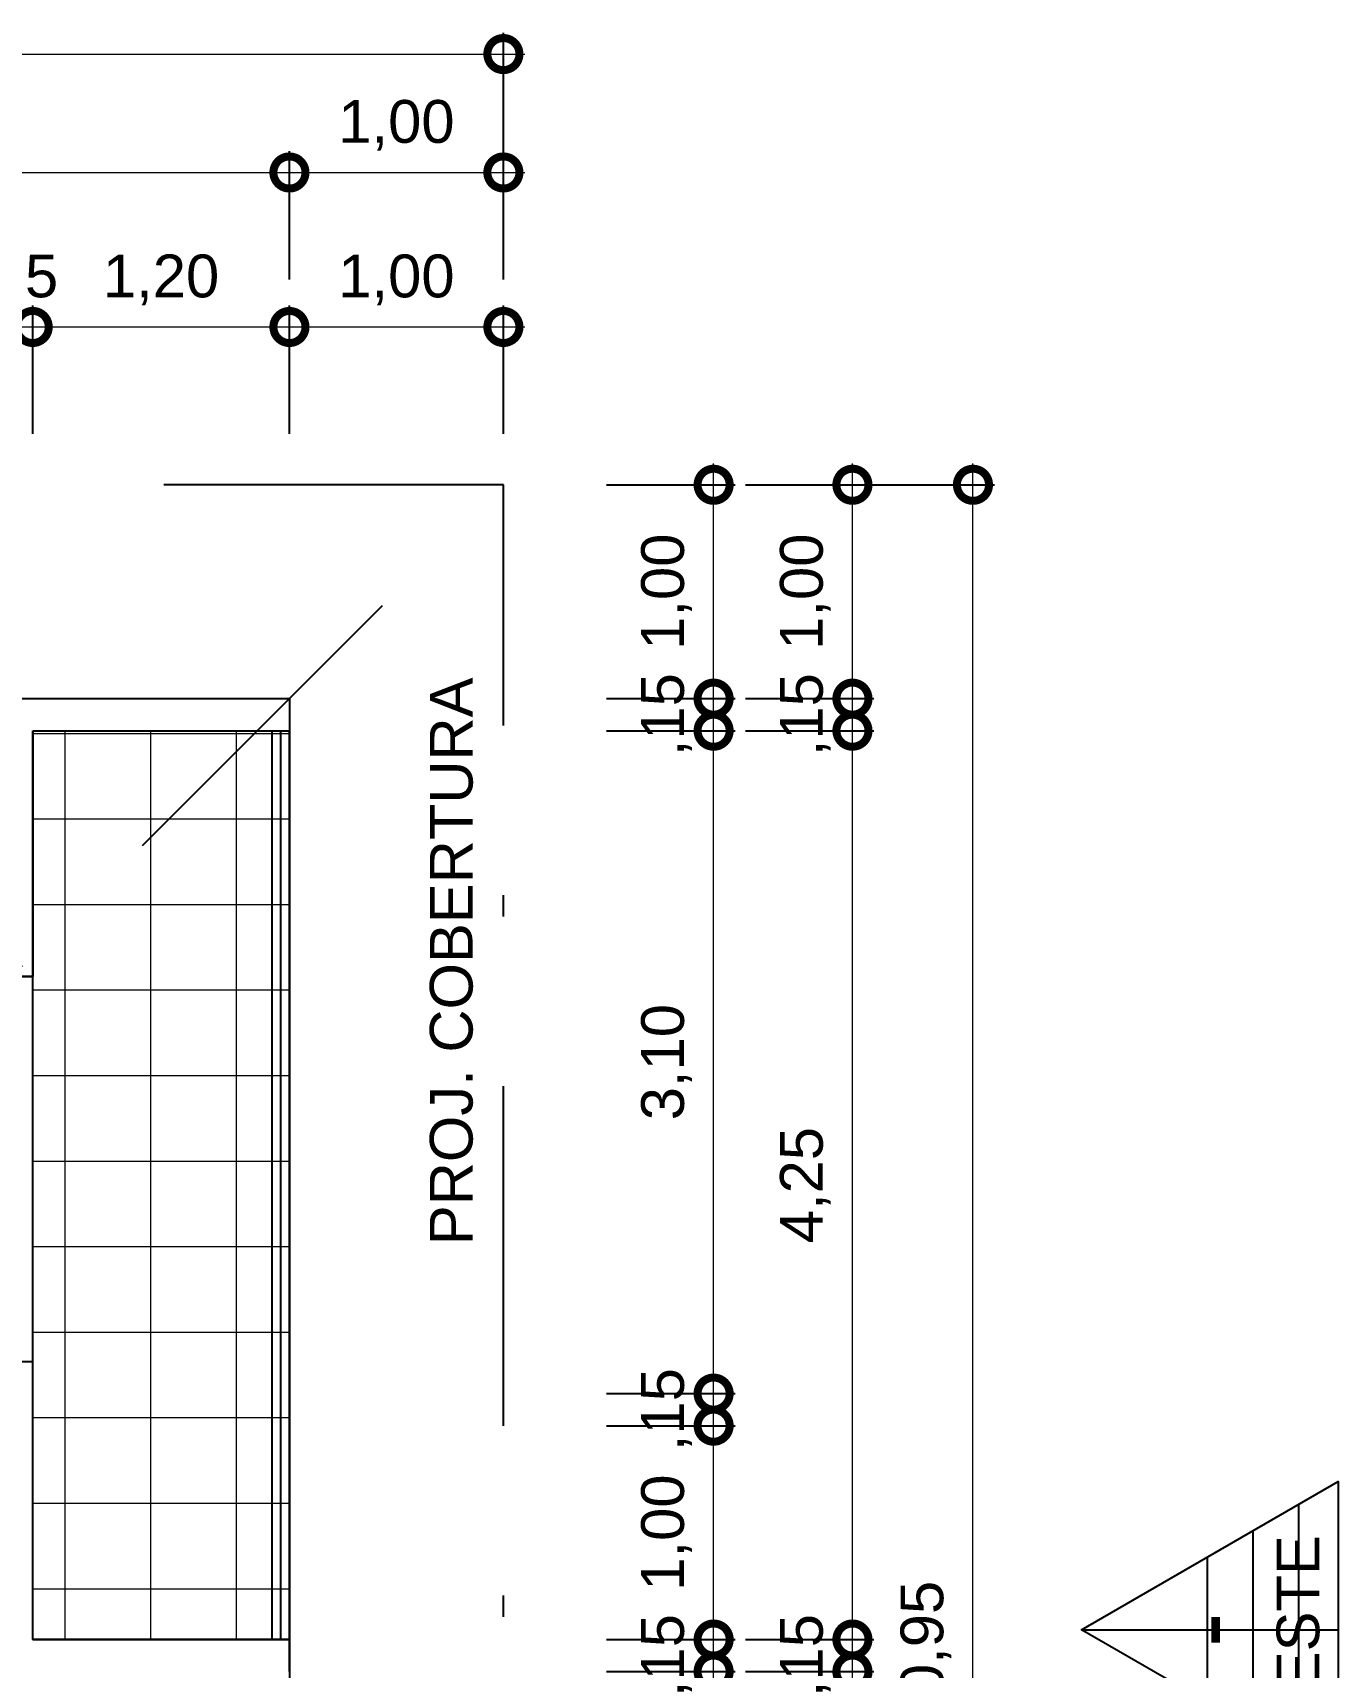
# Model space of a CAD drawing. Header units: metres. Extents: x 47642 to 47999, y 23306 to 23541.
# Drawn here: x 47806 to 47812.1, y 23425.38 to 23433.03 of the extents above; entities that cross this region are included whole.
import ezdxf
from ezdxf.enums import TextEntityAlignment as Align

# ---------------------------------------------------------------- set-up
doc = ezdxf.new("R2010")
doc.units = ezdxf.units.M
doc.header["$LTSCALE"] = 0.25
doc.header["$PDMODE"] = 96
doc.linetypes.add('DASHDOT2', pattern=[12.7, 6.35, -3.175, 0, -3.175])
doc.layers.add('ARQ_0', color=7, linetype='Continuous', true_color=0xff7400, plot=False)
doc.layers.add('ARQ_0_AREAS', color=7, linetype='Continuous', true_color=0x5a1694, plot=False)
for name, color, linetype in [('ARQ_ALV CT', 4, 'Continuous'), ('ARQ_ALV VS', 2, 'Continuous'), ('ARQ_GRADIL', 2, 'Continuous'), ('ARQ_PISO 01', 1, 'Continuous'), ('ARQ_PROJ SUP', 1, 'DASHDOT2'), ('ARQ_TXT 01', 1, 'Continuous'), ('SIMB_02', 2, 'Continuous'), ('SIMB_TXT', 1, 'Continuous')]:
    doc.layers.add(name, color=color, linetype=linetype)
doc.layers.add('ARQ_CINZA 03', color=252, linetype='Continuous', lineweight=9)
doc.layers.add('ARQ_COTA_AZUL', color=5, linetype='Continuous', lineweight=20, true_color=0x0000ff)
doc.styles.add('Annot_2.0mm', font='arial.ttf', dxfattribs={"height": 2})
doc.styles.add('cota', font='arial.ttf')
doc.styles.add('SIMB', font='arial.ttf')
doc.dimstyles.new('Info 01 - annot', dxfattribs={"dimtxt": 2, "dimasz": 3, "dimexe": 1, "dimexo": 1, "dimgap": 1, "dimtad": 1, "dimzin": 4, "dimtxsty": 'cota', "dimblk": 'DOTSMALL', "dimcen": 2, "dimdle": 1, "dimclrd": 256, "dimclre": 256, "dimclrt": 1, "dimazin": 2, "dimtfac": 0.09, "dimtix": 1, "dimtmove": 2, "dimatfit": 2, "dimfxl": 5, "dimfxlon": 1, "dimtolj": 1, "dimtzin": 4, "dimlwd": -1, "dimarcsym": 1})

# ---------------------------------------------------------------- blocks, each defined once
blk = doc.blocks.new('_DotSmall')
at = {"color": 0, "linetype": 'ByBlock', "const_width": 0.5}
blk.add_lwpolyline([(-0.0625, 0, 1), (0.0625, 0, 1)], format="xyb", close=True, dxfattribs=at)
blk = doc.blocks.new('*D189')
at = {"layer": 'ARQ_COTA_AZUL', "lineweight": -2, "transparency": 16777216}
for p, q in [((7.6, 10.188), (7.6, 10.788)), ((7.75, 10.188), (7.75, 10.788))]:
    blk.add_line(p, q, dxfattribs=at)
at = {"layer": 'ARQ_COTA_AZUL', "transparency": 16777216}
blk.add_line((7.5, 10.688), (7.85, 10.688), dxfattribs=at)
at = {"layer": 'Defpoints', "color": 0, "transparency": 16777216}
for p in [(7.75, 10.688), (7.75, 8.95), (7.6, 8.8)]:
    blk.add_point(p, dxfattribs=at)
at = {"layer": 'ARQ_COTA_AZUL', "transparency": 16777216, "xscale": 0.3, "yscale": 0.3, "zscale": 0.3}
blk.add_blockref('_DotSmall', (7.6, 10.688), dxfattribs=at)
at = {"layer": 'ARQ_COTA_AZUL', "transparency": 16777216, "xscale": 0.3, "yscale": 0.3, "zscale": 0.3, "rotation": 180}
blk.add_blockref('_DotSmall', (7.75, 10.688), dxfattribs=at)
at = {"layer": 'ARQ_COTA_AZUL', "color": 1, "transparency": 16777216, "insert": (7.675, 10.9081), "char_height": 0.2, "attachment_point": 5, "style": 'cota'}
blk.add_mtext('\\A1;,15', dxfattribs=at)
blk = doc.blocks.new('*D190')
at = {"layer": 'ARQ_COTA_AZUL', "lineweight": -2, "transparency": 16777216}
for p, q in [((7.75, 10.188), (7.75, 10.788)), ((8.95, 10.188), (8.95, 10.788))]:
    blk.add_line(p, q, dxfattribs=at)
at = {"layer": 'ARQ_COTA_AZUL', "transparency": 16777216}
blk.add_line((7.65, 10.688), (9.05, 10.688), dxfattribs=at)
at = {"layer": 'Defpoints', "color": 0, "transparency": 16777216}
for p in [(8.95, 10.688), (7.75, 8.95), (8.95, 8.95)]:
    blk.add_point(p, dxfattribs=at)
at = {"layer": 'ARQ_COTA_AZUL', "transparency": 16777216, "xscale": 0.3, "yscale": 0.3, "zscale": 0.3, "rotation": 180}
blk.add_blockref('_DotSmall', (7.75, 10.688), dxfattribs=at)
at = {"layer": 'ARQ_COTA_AZUL', "transparency": 16777216, "xscale": 0.3, "yscale": 0.3, "zscale": 0.3}
blk.add_blockref('_DotSmall', (8.95, 10.688), dxfattribs=at)
at = {"layer": 'ARQ_COTA_AZUL', "color": 1, "transparency": 16777216, "insert": (8.35, 10.9081), "char_height": 0.2, "attachment_point": 5, "style": 'cota'}
blk.add_mtext('\\A1;1,20', dxfattribs=at)
blk = doc.blocks.new('*D160')
at = {"layer": 'ARQ_COTA_AZUL', "lineweight": -2, "transparency": 16777216}
for p, q in [((8.95, 10.188), (8.95, 10.788)), ((9.95, 10.188), (9.95, 10.788))]:
    blk.add_line(p, q, dxfattribs=at)
at = {"layer": 'ARQ_COTA_AZUL', "transparency": 16777216}
blk.add_line((8.85, 10.688), (10.05, 10.688), dxfattribs=at)
at = {"layer": 'Defpoints', "color": 0, "transparency": 16777216}
for p in [(9.95, 10.688), (9.95, 9.95), (8.95, 8.95)]:
    blk.add_point(p, dxfattribs=at)
at = {"layer": 'ARQ_COTA_AZUL', "transparency": 16777216, "xscale": 0.3, "yscale": 0.3, "zscale": 0.3, "rotation": 180}
blk.add_blockref('_DotSmall', (8.95, 10.688), dxfattribs=at)
at = {"layer": 'ARQ_COTA_AZUL', "transparency": 16777216, "xscale": 0.3, "yscale": 0.3, "zscale": 0.3}
blk.add_blockref('_DotSmall', (9.95, 10.688), dxfattribs=at)
at = {"layer": 'ARQ_COTA_AZUL', "color": 1, "transparency": 16777216, "insert": (9.45, 10.9081), "char_height": 0.2, "attachment_point": 5, "style": 'cota'}
blk.add_mtext('\\A1;1,00', dxfattribs=at)
blk = doc.blocks.new('*D157')
at = {"layer": 'ARQ_COTA_AZUL', "lineweight": -2, "transparency": 16777216}
for p, q in [((0, 10.9105), (0, 11.5105)), ((8.95, 10.9105), (8.95, 11.5105))]:
    blk.add_line(p, q, dxfattribs=at)
at = {"layer": 'ARQ_COTA_AZUL', "transparency": 16777216}
blk.add_line((-0.1, 11.4105), (9.05, 11.4105), dxfattribs=at)
at = {"layer": 'Defpoints', "color": 0, "transparency": 16777216}
for p in [(8.95, 11.4105), (8.95, 8.95), (0, 7.7)]:
    blk.add_point(p, dxfattribs=at)
at = {"layer": 'ARQ_COTA_AZUL', "transparency": 16777216, "xscale": 0.3, "yscale": 0.3, "zscale": 0.3, "rotation": 180}
blk.add_blockref('_DotSmall', (0, 11.4105), dxfattribs=at)
at = {"layer": 'ARQ_COTA_AZUL', "transparency": 16777216, "xscale": 0.3, "yscale": 0.3, "zscale": 0.3}
blk.add_blockref('_DotSmall', (8.95, 11.4105), dxfattribs=at)
at = {"layer": 'ARQ_COTA_AZUL', "color": 1, "transparency": 16777216, "insert": (4.475, 11.6306), "char_height": 0.2, "attachment_point": 5, "style": 'cota'}
blk.add_mtext('\\A1;8,95', dxfattribs=at)
blk = doc.blocks.new('*D158')
at = {"layer": 'ARQ_COTA_AZUL', "lineweight": -2, "transparency": 16777216}
for p, q in [((8.95, 10.9105), (8.95, 11.5105)), ((9.95, 10.9105), (9.95, 11.5105))]:
    blk.add_line(p, q, dxfattribs=at)
at = {"layer": 'ARQ_COTA_AZUL', "transparency": 16777216}
blk.add_line((8.85, 11.4105), (10.05, 11.4105), dxfattribs=at)
at = {"layer": 'Defpoints', "color": 0, "transparency": 16777216}
for p in [(9.95, 11.4105), (9.95, 9.95), (8.95, 8.95)]:
    blk.add_point(p, dxfattribs=at)
at = {"layer": 'ARQ_COTA_AZUL', "transparency": 16777216, "xscale": 0.3, "yscale": 0.3, "zscale": 0.3, "rotation": 180}
blk.add_blockref('_DotSmall', (8.95, 11.4105), dxfattribs=at)
at = {"layer": 'ARQ_COTA_AZUL', "transparency": 16777216, "xscale": 0.3, "yscale": 0.3, "zscale": 0.3}
blk.add_blockref('_DotSmall', (9.95, 11.4105), dxfattribs=at)
at = {"layer": 'ARQ_COTA_AZUL', "color": 1, "transparency": 16777216, "insert": (9.45, 11.6306), "char_height": 0.2, "attachment_point": 5, "style": 'cota'}
blk.add_mtext('\\A1;1,00', dxfattribs=at)
blk = doc.blocks.new('*D186')
at = {"layer": 'ARQ_COTA_AZUL', "transparency": 16777216}
blk.add_line((10.9326, 3.3), (10.9326, 4.5), dxfattribs=at)
at = {"layer": 'ARQ_COTA_AZUL', "lineweight": -2, "transparency": 16777216}
for p, q in [((10.4326, 4.4), (11.0326, 4.4)), ((10.4326, 3.4), (11.0326, 3.4))]:
    blk.add_line(p, q, dxfattribs=at)
at = {"layer": 'Defpoints', "color": 0, "transparency": 16777216}
for p in [(8.95, 4.4), (10.9326, 4.4), (4.175, 3.4)]:
    blk.add_point(p, dxfattribs=at)
at = {"layer": 'ARQ_COTA_AZUL', "transparency": 16777216, "xscale": 0.3, "yscale": 0.3, "zscale": 0.3}
for p, rotation in [((10.9326, 4.4), 90), ((10.9326, 3.4), 270)]:
    blk.add_blockref('_DotSmall', p, dxfattribs=dict(at, rotation=rotation))
at = {"layer": 'ARQ_COTA_AZUL', "color": 1, "transparency": 16777216, "insert": (10.7125, 3.9), "char_height": 0.2, "attachment_point": 5, "rotation": 90, "style": 'cota'}
blk.add_mtext('\\A1;1,00', dxfattribs=at)
blk = doc.blocks.new('*D152')
at = {"layer": 'ARQ_COTA_AZUL', "transparency": 16777216}
blk.add_line((10.9326, 4.3), (10.9326, 4.65), dxfattribs=at)
at = {"layer": 'ARQ_COTA_AZUL', "lineweight": -2, "transparency": 16777216}
for p, q in [((10.4326, 4.55), (11.0326, 4.55)), ((10.4326, 4.4), (11.0326, 4.4))]:
    blk.add_line(p, q, dxfattribs=at)
at = {"layer": 'Defpoints', "color": 0, "transparency": 16777216}
for p in [(8.95, 4.55), (10.9326, 4.55), (8.95, 4.4)]:
    blk.add_point(p, dxfattribs=at)
at = {"layer": 'ARQ_COTA_AZUL', "transparency": 16777216, "xscale": 0.3, "yscale": 0.3, "zscale": 0.3}
for p, rotation in [((10.9326, 4.55), 270), ((10.9326, 4.4), 90)]:
    blk.add_blockref('_DotSmall', p, dxfattribs=dict(at, rotation=rotation))
at = {"layer": 'ARQ_COTA_AZUL', "color": 1, "transparency": 16777216, "insert": (10.7125, 4.475), "char_height": 0.2, "attachment_point": 5, "rotation": 90, "style": 'cota'}
blk.add_mtext('\\A1;,15', dxfattribs=at)
blk = doc.blocks.new('*D168')
at = {"layer": 'ARQ_COTA_AZUL', "transparency": 16777216}
blk.add_line((10.9326, 4.45), (10.9326, 5.65), dxfattribs=at)
at = {"layer": 'ARQ_COTA_AZUL', "lineweight": -2, "transparency": 16777216}
for p, q in [((10.4326, 5.55), (11.0326, 5.55)), ((10.4326, 4.55), (11.0326, 4.55))]:
    blk.add_line(p, q, dxfattribs=at)
at = {"layer": 'Defpoints', "color": 0, "transparency": 16777216}
for p in [(4.15, 5.55), (10.9326, 5.55), (8.95, 4.55)]:
    blk.add_point(p, dxfattribs=at)
at = {"layer": 'ARQ_COTA_AZUL', "transparency": 16777216, "xscale": 0.3, "yscale": 0.3, "zscale": 0.3}
for p, rotation in [((10.9326, 5.55), 90), ((10.9326, 4.55), 270)]:
    blk.add_blockref('_DotSmall', p, dxfattribs=dict(at, rotation=rotation))
at = {"layer": 'ARQ_COTA_AZUL', "color": 1, "transparency": 16777216, "insert": (10.7125, 5.05), "char_height": 0.2, "attachment_point": 5, "rotation": 90, "style": 'cota'}
blk.add_mtext('\\A1;1,00', dxfattribs=at)
blk = doc.blocks.new('*D144')
at = {"layer": 'ARQ_COTA_AZUL', "transparency": 16777216}
blk.add_line((10.9326, 5.45), (10.9326, 5.8), dxfattribs=at)
at = {"layer": 'ARQ_COTA_AZUL', "lineweight": -2, "transparency": 16777216}
for p, q in [((10.4326, 5.7), (11.0326, 5.7)), ((10.4326, 5.55), (11.0326, 5.55))]:
    blk.add_line(p, q, dxfattribs=at)
at = {"layer": 'Defpoints', "color": 0, "transparency": 16777216}
for p in [(4.15, 5.7), (10.9326, 5.7), (4.15, 5.55)]:
    blk.add_point(p, dxfattribs=at)
at = {"layer": 'ARQ_COTA_AZUL', "transparency": 16777216, "xscale": 0.3, "yscale": 0.3, "zscale": 0.3}
for p, rotation in [((10.9326, 5.7), 270), ((10.9326, 5.55), 90)]:
    blk.add_blockref('_DotSmall', p, dxfattribs=dict(at, rotation=rotation))
at = {"layer": 'ARQ_COTA_AZUL', "color": 1, "transparency": 16777216, "insert": (10.7125, 5.625), "char_height": 0.2, "attachment_point": 5, "rotation": 90, "style": 'cota'}
blk.add_mtext('\\A1;,15', dxfattribs=at)
blk = doc.blocks.new('*D145')
at = {"layer": 'ARQ_COTA_AZUL', "transparency": 16777216}
blk.add_line((10.9326, 5.6), (10.9326, 8.9), dxfattribs=at)
at = {"layer": 'ARQ_COTA_AZUL', "lineweight": -2, "transparency": 16777216}
for p, q in [((10.4326, 8.8), (11.0326, 8.8)), ((10.4326, 5.7), (11.0326, 5.7))]:
    blk.add_line(p, q, dxfattribs=at)
at = {"layer": 'Defpoints', "color": 0, "transparency": 16777216}
for p in [(7.75, 8.8), (10.9326, 8.8), (4.15, 5.7)]:
    blk.add_point(p, dxfattribs=at)
at = {"layer": 'ARQ_COTA_AZUL', "transparency": 16777216, "xscale": 0.3, "yscale": 0.3, "zscale": 0.3}
for p, rotation in [((10.9326, 8.8), 90), ((10.9326, 5.7), 270)]:
    blk.add_blockref('_DotSmall', p, dxfattribs=dict(at, rotation=rotation))
at = {"layer": 'ARQ_COTA_AZUL', "color": 1, "transparency": 16777216, "insert": (10.7125, 7.25), "char_height": 0.2, "attachment_point": 5, "rotation": 90, "style": 'cota'}
blk.add_mtext('\\A1;3,10', dxfattribs=at)
blk = doc.blocks.new('*D146')
at = {"layer": 'ARQ_COTA_AZUL', "transparency": 16777216}
blk.add_line((10.9326, 8.7), (10.9326, 9.05), dxfattribs=at)
at = {"layer": 'ARQ_COTA_AZUL', "lineweight": -2, "transparency": 16777216}
for p, q in [((10.4326, 8.95), (11.0326, 8.95)), ((10.4326, 8.8), (11.0326, 8.8))]:
    blk.add_line(p, q, dxfattribs=at)
at = {"layer": 'Defpoints', "color": 0, "transparency": 16777216}
for p in [(8.95, 8.95), (10.9326, 8.95), (7.75, 8.8)]:
    blk.add_point(p, dxfattribs=at)
at = {"layer": 'ARQ_COTA_AZUL', "transparency": 16777216, "xscale": 0.3, "yscale": 0.3, "zscale": 0.3}
for p, rotation in [((10.9326, 8.95), 270), ((10.9326, 8.8), 90)]:
    blk.add_blockref('_DotSmall', p, dxfattribs=dict(at, rotation=rotation))
at = {"layer": 'ARQ_COTA_AZUL', "color": 1, "transparency": 16777216, "insert": (10.7125, 8.875), "char_height": 0.2, "attachment_point": 5, "rotation": 90, "style": 'cota'}
blk.add_mtext('\\A1;,15', dxfattribs=at)
blk = doc.blocks.new('*D140')
at = {"layer": 'ARQ_COTA_AZUL', "transparency": 16777216}
blk.add_line((10.9326, 8.85), (10.9326, 10.05), dxfattribs=at)
at = {"layer": 'ARQ_COTA_AZUL', "lineweight": -2, "transparency": 16777216}
for p, q in [((10.4326, 9.95), (11.0326, 9.95)), ((10.4326, 8.95), (11.0326, 8.95))]:
    blk.add_line(p, q, dxfattribs=at)
at = {"layer": 'Defpoints', "color": 0, "transparency": 16777216}
for p in [(9.95, 9.95), (10.9326, 9.95), (8.95, 8.95)]:
    blk.add_point(p, dxfattribs=at)
at = {"layer": 'ARQ_COTA_AZUL', "transparency": 16777216, "xscale": 0.3, "yscale": 0.3, "zscale": 0.3}
for p, rotation in [((10.9326, 9.95), 90), ((10.9326, 8.95), 270)]:
    blk.add_blockref('_DotSmall', p, dxfattribs=dict(at, rotation=rotation))
at = {"layer": 'ARQ_COTA_AZUL', "color": 1, "transparency": 16777216, "insert": (10.7125, 9.45), "char_height": 0.2, "attachment_point": 5, "rotation": 90, "style": 'cota'}
blk.add_mtext('\\A1;1,00', dxfattribs=at)
blk = doc.blocks.new('*D197')
at = {"layer": 'ARQ_COTA_AZUL', "transparency": 16777216}
blk.add_line((11.5815, 0.05), (11.5815, 4.5), dxfattribs=at)
at = {"layer": 'ARQ_COTA_AZUL', "lineweight": -2, "transparency": 16777216}
for p, q in [((11.0815, 4.4), (11.6815, 4.4)), ((11.0815, 0.15), (11.6815, 0.15))]:
    blk.add_line(p, q, dxfattribs=at)
at = {"layer": 'Defpoints', "color": 0, "transparency": 16777216}
for p in [(8.95, 4.4), (11.5815, 4.4), (8.95, 0.15)]:
    blk.add_point(p, dxfattribs=at)
at = {"layer": 'ARQ_COTA_AZUL', "transparency": 16777216, "xscale": 0.3, "yscale": 0.3, "zscale": 0.3}
for p, rotation in [((11.5815, 4.4), 90), ((11.5815, 0.15), 270)]:
    blk.add_blockref('_DotSmall', p, dxfattribs=dict(at, rotation=rotation))
at = {"layer": 'ARQ_COTA_AZUL', "color": 1, "transparency": 16777216, "insert": (11.3614, 2.275), "char_height": 0.2, "attachment_point": 5, "rotation": 90, "style": 'cota'}
blk.add_mtext('\\A1;4,25', dxfattribs=at)
blk = doc.blocks.new('*D161')
at = {"layer": 'ARQ_COTA_AZUL', "transparency": 16777216}
blk.add_line((11.5815, 8.85), (11.5815, 10.05), dxfattribs=at)
at = {"layer": 'ARQ_COTA_AZUL', "lineweight": -2, "transparency": 16777216}
for p, q in [((11.0815, 9.95), (11.6815, 9.95)), ((11.0815, 8.95), (11.6815, 8.95))]:
    blk.add_line(p, q, dxfattribs=at)
at = {"layer": 'Defpoints', "color": 0, "transparency": 16777216}
for p in [(9.95, 9.95), (11.5815, 9.95), (8.95, 8.95)]:
    blk.add_point(p, dxfattribs=at)
at = {"layer": 'ARQ_COTA_AZUL', "transparency": 16777216, "xscale": 0.3, "yscale": 0.3, "zscale": 0.3}
for p, rotation in [((11.5815, 9.95), 90), ((11.5815, 8.95), 270)]:
    blk.add_blockref('_DotSmall', p, dxfattribs=dict(at, rotation=rotation))
at = {"layer": 'ARQ_COTA_AZUL', "color": 1, "transparency": 16777216, "insert": (11.3614, 9.45), "char_height": 0.2, "attachment_point": 5, "rotation": 90, "style": 'cota'}
blk.add_mtext('\\A1;1,00', dxfattribs=at)
blk = doc.blocks.new('*D198')
at = {"layer": 'ARQ_COTA_AZUL', "transparency": 16777216}
blk.add_line((12.1448, -1.1), (12.1448, 10.05), dxfattribs=at)
at = {"layer": 'ARQ_COTA_AZUL', "lineweight": -2, "transparency": 16777216}
for p, q in [((11.6448, 9.95), (12.2448, 9.95)), ((11.6448, -1), (12.2448, -1))]:
    blk.add_line(p, q, dxfattribs=at)
at = {"layer": 'Defpoints', "color": 0, "transparency": 16777216}
for p in [(9.95, 9.95), (12.1448, 9.95), (9.95, -1)]:
    blk.add_point(p, dxfattribs=at)
at = {"layer": 'ARQ_COTA_AZUL', "transparency": 16777216, "xscale": 0.3, "yscale": 0.3, "zscale": 0.3}
for p, rotation in [((12.1448, 9.95), 90.00000000000001), ((12.1448, -1), 270)]:
    blk.add_blockref('_DotSmall', p, dxfattribs=dict(at, rotation=rotation))
at = {"layer": 'ARQ_COTA_AZUL', "color": 1, "transparency": 16777216, "insert": (11.9247, 4.475), "char_height": 0.2, "attachment_point": 5, "rotation": 90, "style": 'cota'}
blk.add_mtext('\\A1;10,95', dxfattribs=at)
blk = doc.blocks.new('*D199')
at = {"layer": 'ARQ_COTA_AZUL', "lineweight": -2, "transparency": 16777216}
for p, q in [((-4.85, 11.4642), (-4.85, 12.0642)), ((9.95, 11.4642), (9.95, 12.0642))]:
    blk.add_line(p, q, dxfattribs=at)
at = {"layer": 'ARQ_COTA_AZUL', "transparency": 16777216}
blk.add_line((-4.95, 11.9642), (10.05, 11.9642), dxfattribs=at)
at = {"layer": 'Defpoints', "color": 0, "transparency": 16777216}
for p in [(9.95, 11.9642), (9.95, 9.95), (-4.85, 7.7)]:
    blk.add_point(p, dxfattribs=at)
at = {"layer": 'ARQ_COTA_AZUL', "transparency": 16777216, "xscale": 0.3, "yscale": 0.3, "zscale": 0.3, "rotation": 180}
blk.add_blockref('_DotSmall', (-4.85, 11.9642), dxfattribs=at)
at = {"layer": 'ARQ_COTA_AZUL', "transparency": 16777216, "xscale": 0.3, "yscale": 0.3, "zscale": 0.3}
blk.add_blockref('_DotSmall', (9.95, 11.9642), dxfattribs=at)
at = {"layer": 'ARQ_COTA_AZUL', "color": 1, "transparency": 16777216, "insert": (2.55, 12.1843), "char_height": 0.2, "attachment_point": 5, "style": 'cota'}
blk.add_mtext('\\A1;14,80', dxfattribs=at)
blk = doc.blocks.new('*D200')
at = {"layer": 'ARQ_COTA_AZUL', "transparency": 16777216}
blk.add_line((11.5815, 4.3), (11.5815, 4.65), dxfattribs=at)
at = {"layer": 'ARQ_COTA_AZUL', "lineweight": -2, "transparency": 16777216}
for p, q in [((11.0815, 4.55), (11.6815, 4.55)), ((11.0815, 4.4), (11.6815, 4.4))]:
    blk.add_line(p, q, dxfattribs=at)
at = {"layer": 'Defpoints', "color": 0, "transparency": 16777216}
for p in [(8.95, 4.55), (11.5815, 4.55), (8.95, 4.4)]:
    blk.add_point(p, dxfattribs=at)
at = {"layer": 'ARQ_COTA_AZUL', "transparency": 16777216, "xscale": 0.3, "yscale": 0.3, "zscale": 0.3}
for p, rotation in [((11.5815, 4.55), 270), ((11.5815, 4.4), 90)]:
    blk.add_blockref('_DotSmall', p, dxfattribs=dict(at, rotation=rotation))
at = {"layer": 'ARQ_COTA_AZUL', "color": 1, "transparency": 16777216, "insert": (11.3614, 4.475), "char_height": 0.2, "attachment_point": 5, "rotation": 90, "style": 'cota'}
blk.add_mtext('\\A1;,15', dxfattribs=at)
blk = doc.blocks.new('*D201')
at = {"layer": 'ARQ_COTA_AZUL', "transparency": 16777216}
blk.add_line((11.5815, 4.45), (11.5815, 8.9), dxfattribs=at)
at = {"layer": 'ARQ_COTA_AZUL', "lineweight": -2, "transparency": 16777216}
for p, q in [((11.0815, 8.8), (11.6815, 8.8)), ((11.0815, 4.55), (11.6815, 4.55))]:
    blk.add_line(p, q, dxfattribs=at)
at = {"layer": 'Defpoints', "color": 0, "transparency": 16777216}
for p in [(8.95, 8.8), (11.5815, 8.8), (8.95, 4.55)]:
    blk.add_point(p, dxfattribs=at)
at = {"layer": 'ARQ_COTA_AZUL', "transparency": 16777216, "xscale": 0.3, "yscale": 0.3, "zscale": 0.3}
for p, rotation in [((11.5815, 8.8), 90), ((11.5815, 4.55), 270)]:
    blk.add_blockref('_DotSmall', p, dxfattribs=dict(at, rotation=rotation))
at = {"layer": 'ARQ_COTA_AZUL', "color": 1, "transparency": 16777216, "insert": (11.3614, 6.675), "char_height": 0.2, "attachment_point": 5, "rotation": 90, "style": 'cota'}
blk.add_mtext('\\A1;4,25', dxfattribs=at)
blk = doc.blocks.new('*D203')
at = {"layer": 'ARQ_COTA_AZUL', "transparency": 16777216}
blk.add_line((11.5815, 8.7), (11.5815, 9.05), dxfattribs=at)
at = {"layer": 'ARQ_COTA_AZUL', "lineweight": -2, "transparency": 16777216}
for p, q in [((11.0815, 8.95), (11.6815, 8.95)), ((11.0815, 8.8), (11.6815, 8.8))]:
    blk.add_line(p, q, dxfattribs=at)
at = {"layer": 'Defpoints', "color": 0, "transparency": 16777216}
for p in [(8.95, 8.95), (11.5815, 8.95), (8.95, 8.8)]:
    blk.add_point(p, dxfattribs=at)
at = {"layer": 'ARQ_COTA_AZUL', "transparency": 16777216, "xscale": 0.3, "yscale": 0.3, "zscale": 0.3}
for p, rotation in [((11.5815, 8.95), 270), ((11.5815, 8.8), 90)]:
    blk.add_blockref('_DotSmall', p, dxfattribs=dict(at, rotation=rotation))
at = {"layer": 'ARQ_COTA_AZUL', "color": 1, "transparency": 16777216, "insert": (11.3614, 8.875), "char_height": 0.2, "attachment_point": 5, "rotation": 90, "style": 'cota'}
blk.add_mtext('\\A1;,15', dxfattribs=at)
blk = doc.blocks.new('*U313')
at = {"layer": 'ARQ_0'}
for p, q in [((0, 8), (0, -4)), ((-3.391, 2.127), (3.391, 2.127)), ((-5.856, -2.144), (5.856, -2.144))]:
    blk.add_line(p, q, dxfattribs=at)
at = {"layer": 'SIMB_02'}
blk.add_line((-4.619, 0), (4.619, 0), dxfattribs=at)
blk.add_lwpolyline([(6.928, -4), (0, 8), (-6.928, -4)], close=True, dxfattribs=at)
at = {"layer": 'SIMB_TXT', "style": 'SIMB'}
for tag, height, p in [('00', 3.5, (0, 2.133)), ('000', 2, (0, -2.113))]:
    blk.add_attdef(tag, text='', height=height, rotation=180, dxfattribs=at).set_placement(p, align=Align.MIDDLE_CENTER)
blk = doc.blocks.new('Pav_sup')
at = {"layer": 'ARQ_CINZA 03'}
h = blk.add_hatch(dxfattribs=at)
h.set_pattern_fill('_USER', color=256, scale=0.4, angle=270, double=1, pattern_type=0)
h.set_pattern_definition([(270, (7.75, 4.55), (0.4, -7e-17), []), (0, (7.75, 4.55), (0, 0.4), [])])
h.paths.add_polyline_path([(7.75, 8.8), (8.95, 8.8), (8.95, 4.55), (7.75, 4.55)])
at = {"layer": 'ARQ_0_AREAS'}
for points in [[(0, 8.95), (8.95, 8.95), (8.95, 0), (0, 0)], [(0, 8.95), (8.95, 8.95), (8.95, 0), (0, 0)], [(7.75, 8.8), (8.95, 8.8), (8.95, 4.55), (7.75, 4.55)]]:
    blk.add_lwpolyline(points, close=True, dxfattribs=at)
at = {"layer": 'ARQ_ALV CT'}
for p, q in [((3.975, 8.95), (8.95, 8.95)), ((8.95, 8.95), (8.95, 8.8)), ((7.75, 8.8), (7.75, 7.65)), ((7.75, 8.8), (8.95, 8.8)), ((7.75, 7.65), (7.6, 7.65)), ((7.6, 7.65), (7.75, 7.65)), ((7.6, 5.85), (7.75, 5.85)), ((7.75, 5.45), (7.75, 5.85)), ((7.75, 4.55), (8.95, 4.55)), ((8.95, 4.4), (8.95, 4.55))]:
    blk.add_line(p, q, dxfattribs=at)
at = {"layer": 'ARQ_ALV VS'}
blk.add_line((7.75, 5.85), (7.75, 7.65), dxfattribs=at)
at = {"layer": 'ARQ_GRADIL'}
for p, q in [((8.87, 4.55), (8.87, 8.8)), ((8.91, 4.55), (8.91, 8.8))]:
    blk.add_line(p, q, dxfattribs=at)
at = {"layer": 'ARQ_PISO 01'}
blk.add_line((8.95, 4.55), (8.95, 8.8), dxfattribs=at)
at = {"layer": 'ARQ_PROJ SUP'}
blk.add_line((-1, -1), (9.95, 9.95), dxfattribs=at)
blk.add_lwpolyline([(-1, -1), (9.95, -1), (9.95, 9.95), (-1, 9.95)], close=True, dxfattribs=at)
at = {"layer": 'ARQ_TXT 01', "insert": (9.6062, 6.3944), "char_height": 0.2, "width": 3.021958, "attachment_point": 1, "rotation": 90, "style": 'Annot_2.0mm'}
blk.add_mtext('PROJ. COBERTURA', dxfattribs=at)
at = {"layer": 'ARQ_COTA_AZUL'}
for base, p1, p2, picture, middle in [((9.95, 11.9642), (-4.85, 7.7), (9.95, 9.95), '*D199', (2.55, 12.1843)), ((8.95, 11.4105), (0, 7.7), (8.95, 8.95), '*D157', (4.475, 11.6306)), ((9.95, 11.4105), (8.95, 8.95), (9.95, 9.95), '*D158', (9.45, 11.6306)), ((7.75, 10.688), (7.6, 8.8), (7.75, 8.95), '*D189', (7.675, 10.9081)), ((8.95, 10.688), (7.75, 8.95), (8.95, 8.95), '*D190', (8.35, 10.9081)), ((9.95, 10.688), (8.95, 8.95), (9.95, 9.95), '*D160', (9.45, 10.9081))]:
    dim = blk.add_linear_dim(base=base, p1=p1, p2=p2, dimstyle='Info 01 - annot', override={"dimscale": 0}, dxfattribs=at)
    dim.commit()
    dim.dimension.update_dxf_attribs({"geometry": picture, "text_midpoint": middle})
for base, p1, p2, picture, middle in [((10.9326, 9.95), (8.95, 8.95), (9.95, 9.95), '*D140', (10.7125, 9.45)), ((11.5815, 9.95), (8.95, 8.95), (9.95, 9.95), '*D161', (11.3614, 9.45)), ((12.1448, 9.95), (9.95, -1), (9.95, 9.95), '*D198', (11.9247, 4.475)), ((10.9326, 8.95), (7.75, 8.8), (8.95, 8.95), '*D146', (10.7125, 8.875)), ((11.5815, 8.95), (8.95, 8.8), (8.95, 8.95), '*D203', (11.3614, 8.875)), ((10.9326, 8.8), (4.15, 5.7), (7.75, 8.8), '*D145', (10.7125, 7.25)), ((11.5815, 8.8), (8.95, 4.55), (8.95, 8.8), '*D201', (11.3614, 6.675)), ((10.9326, 5.7), (4.15, 5.55), (4.15, 5.7), '*D144', (10.7125, 5.625)), ((10.9326, 5.55), (8.95, 4.55), (4.15, 5.55), '*D168', (10.7125, 5.05)), ((10.9326, 4.55), (8.95, 4.4), (8.95, 4.55), '*D152', (10.7125, 4.475)), ((11.5815, 4.55), (8.95, 4.4), (8.95, 4.55), '*D200', (11.3614, 4.475)), ((10.9326, 4.4), (4.175, 3.4), (8.95, 4.4), '*D186', (10.7125, 3.9)), ((11.5815, 4.4), (8.95, 0.15), (8.95, 4.4), '*D197', (11.3614, 2.275))]:
    dim = blk.add_linear_dim(base=base, p1=p1, p2=p2, angle=90, dimstyle='Info 01 - annot', override={"dimscale": 0}, dxfattribs=at)
    dim.commit()
    dim.dimension.update_dxf_attribs({"geometry": picture, "text_midpoint": middle})

msp = doc.modelspace()

# ---------------------------------------------------------------- block references
msp.add_blockref('Pav_sup', (47798.2478, 23420.9628))
ref = msp.add_blockref('*U313', (47811.7001, 23425.5582), dxfattribs=dict(xscale=-0.1, yscale=0.1, zscale=0.1, rotation=89.99999999999993))
ref.add_attrib('00', '-', dxfattribs={"layer": 'SIMB_TXT', "height": 0.35, "rotation": 90, "style": 'SIMB'}).set_placement((47811.4868, 23425.5582), align=Align.MIDDLE_CENTER)
ref.add_attrib('000', 'LESTE', dxfattribs={"layer": 'SIMB_TXT', "height": 0.2, "rotation": 90, "style": 'SIMB'}).set_placement((47811.9114, 23425.5582), align=Align.MIDDLE_CENTER)

doc.saveas('drawing.dxf')
